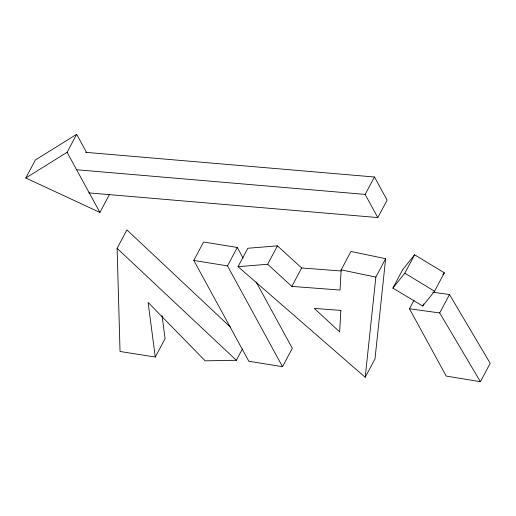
<?xml version="1.0" encoding="UTF-8"?>
<svg xmlns="http://www.w3.org/2000/svg" width="516" height="516" viewBox="0 0 516 516"><rect width="100%" height="100%" fill="white"/><g stroke="black" fill="none" stroke-linecap="round" stroke-linejoin="round"><path stroke-width="0.77" d="M238.037 266.669L365.205 377.299L374.997 358.884L385.639 258.703L350.945 251.434L341.153 269.849L340.038 290.05L291.856 286.399L267.643 264.276L238.037 266.669L247.828 248.254L277.434 245.861L301.647 267.985L340.992 270.971M365.205 377.299L375.848 277.118L385.639 258.703M109.482 194.422L99.904 212.431L25.8 177.994L35.378 159.986L76.671 134.295L86.707 152.691M25.8 177.994L67.093 152.304L76.671 134.295M162.056 315.676L165.075 338.638L155.284 357.046L120.041 351.48L117.113 248.331L126.904 229.917L230.291 326.989M256.142 282.013L292.308 348.281L282.516 366.695L248.815 361.245L193.797 260.425L203.588 242.01L237.289 247.467L243.062 258.039M282.516 366.695L227.498 265.882L237.289 247.467M267.643 264.276L277.434 245.861M155.284 357.046L148.105 302.428L205.187 360.832L236.36 360.297L242.385 348.964M291.856 286.399L301.647 267.985M392.889 288.096L402.68 269.681L414.606 254.775L444.334 272.835L434.543 291.25L422.675 306.014L392.889 288.096L404.815 273.19L414.606 254.775M432.789 292.224L449.488 294.533L490.2 363.29L480.409 381.705L446.205 376.067L409.472 308.768L413.993 300.273M422.675 306.014L423.804 303.885M480.409 381.705L439.697 312.948L449.488 294.533M374.474 177.007L387.123 200.189L377.77 217.571L365.122 194.397L374.474 177.007L85.533 152.317M442.851 274.68L444.334 272.835M76.987 169.77L365.122 194.397M88.836 192.881L377.77 217.571M409.472 308.768L439.697 312.948M193.797 260.425L227.498 265.882M341.153 269.849L375.848 277.118M404.815 273.19L434.543 291.25M117.113 248.331L236.36 360.297M67.093 152.304L99.904 212.431M340.837 310.419L339.67 331.911L314.315 308.407L340.837 310.419"/></g></svg>
